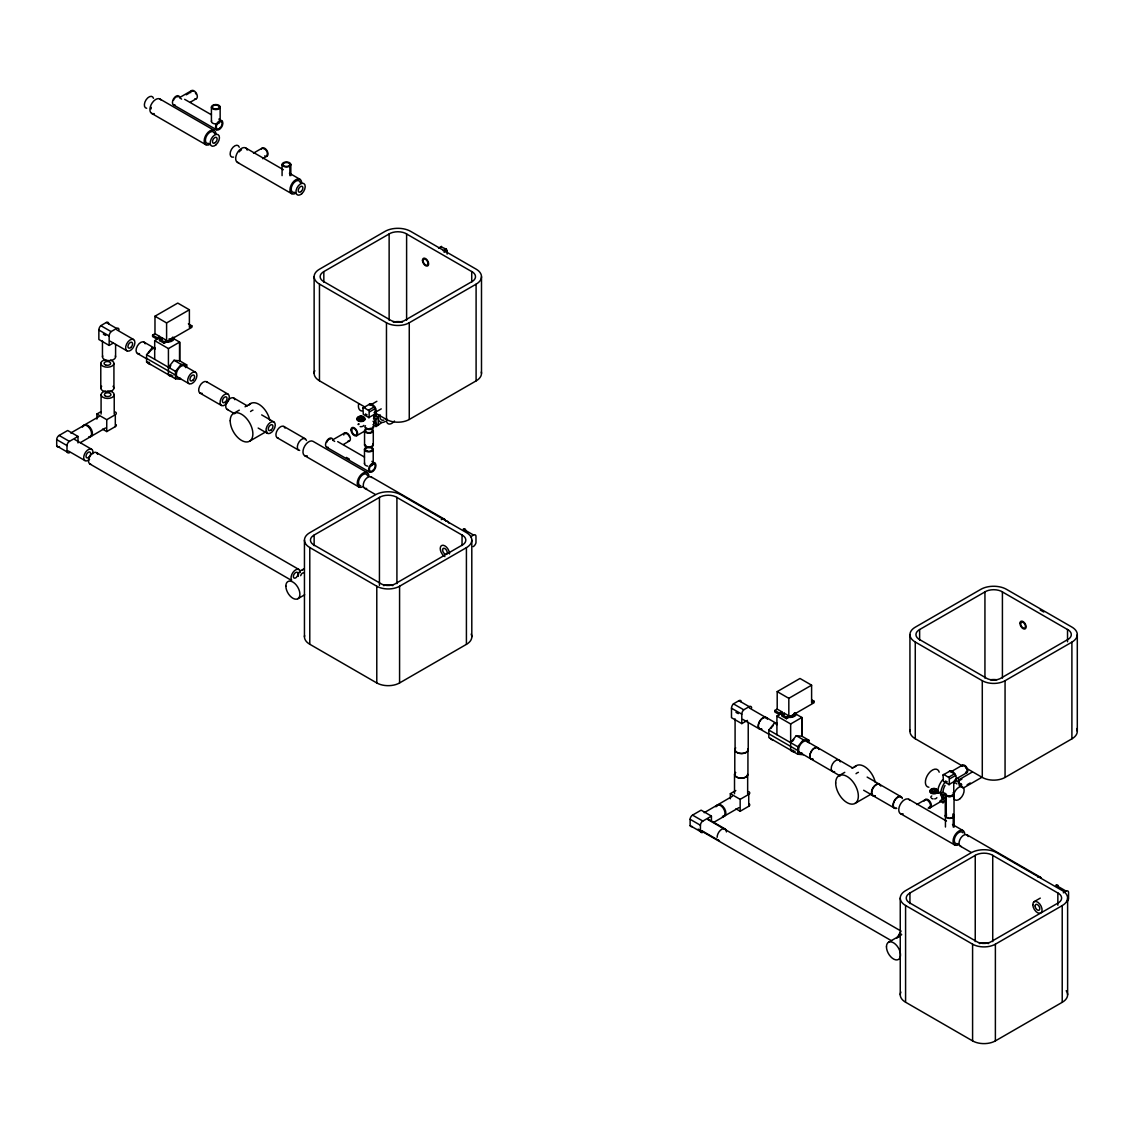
<?xml version="1.0" encoding="UTF-8"?>
<svg xmlns="http://www.w3.org/2000/svg" width="1134" height="1134" viewBox="0 0 1134 1134"><rect width="100%" height="100%" fill="white"/><g stroke="black" fill="none" stroke-linecap="round" stroke-linejoin="round"><path stroke-width="1.5" d="M378.232 424.329L378.203 425.207L381.747 422.472M945.232 800.547L943.006 802.744L939.987 801.001M362.965 407.985L363.716 407.432L369.131 410.777L369.174 417.737L363.319 414.349L362.965 407.985L369.854 404.002C374.574 403.378 378.345 411.911 374.773 414.222M368.989 404.512L369.854 404.002M375.524 413.782L368.635 417.638M943.063 774.99L943.828 774.437L949.243 777.782L949.371 784.714L943.431 781.369L943.063 774.99L949.966 771.021C954.729 770.114 958.528 779.427 954.771 781.17M949.087 771.517L949.966 771.021M440.63 246.645L446.612 249.338L447.15 254.115M181.114 379.323L175.501 378.827L146.598 362.143L146.598 354.659L152.211 347.684L155.004 347.94M168.427 367.26L174.026 360.286L179.64 360.796L186.713 364.879L186.713 367.373M175.501 378.827L175.501 371.357L181.114 364.383L186.713 364.879M803.34 754.734L797.741 754.223L768.824 737.539L768.824 730.069L774.437 723.095L777.244 723.336M790.653 742.657L796.266 735.683L801.866 736.193L808.953 740.275L808.953 742.77M797.741 754.223L797.741 746.753L803.34 739.779L808.953 740.275M323.828 271.593L322.651 272.373A12.205 7.045 0 0 0 322.651 280.948L391.698 320.823A10.121 5.84 0 0 0 404.03 320.823L472.935 281.034A12.446 7.187 0 0 0 472.935 272.288L405.263 233.207A12.148 7.017 0 0 0 390.465 233.207L323.828 271.593L323.828 282.153M314.132 535.05L312.956 535.829A12.205 7.045 0 0 0 312.956 544.405L382.016 584.293A10.121 5.84 0 0 0 394.349 584.293L463.253 544.49A12.446 7.187 0 0 0 463.253 535.744L395.582 496.678A12.148 7.017 0 0 0 380.783 496.678L314.132 535.05L314.132 545.624M919.631 629.54L918.455 630.32A12.205 7.045 0 0 0 918.455 638.896L987.501 678.784A10.121 5.84 0 0 0 999.834 678.784L1068.738 638.981A12.446 7.187 0 0 0 1068.738 630.235L1001.067 591.154A12.148 7.017 0 0 0 986.268 591.154L919.631 629.54L919.631 640.115M909.936 892.997L908.759 893.776A12.205 7.045 0 0 0 908.759 902.352L977.82 942.241A10.121 5.84 0 0 0 990.152 942.241L1059.057 902.437A12.446 7.187 0 0 0 1059.057 893.691L991.385 854.625A12.148 7.017 0 0 0 976.587 854.625L909.936 892.997L909.936 903.571M179.867 97.411L191.689 90.592M186.245 94.817L189.194 93.101M190.455 102.103L196.366 98.701M253.492 153.133L262.351 148.015M262.606 158.675L267.043 156.123M113.372 342.992L109.162 345.431L98.856 339.477L98.856 330.022A4.224 2.438 -60 0 1 100.813 325.656L106.27 322.495L116.575 328.449A3.416 1.97 -60 0 1 118.985 329.852M109.162 345.431L109.162 335.962A4.224 2.438 -60 0 1 111.118 331.61L116.575 328.449M161.893 337.705L161.893 339.194L159.653 337.904L159.653 336.415L154.975 333.722L154.975 316.216L177.755 303.076L189.378 309.78L189.378 327.287L191.859 325.855L191.859 327.329L164.217 343.276L159.511 340.554L159.511 339.08L161.893 337.705L166.599 340.427L166.599 322.935L189.378 309.78M152.594 335.097L157.286 337.79L157.286 339.279L152.594 336.571L152.594 335.097L154.975 333.722M157.286 337.79L159.653 336.415M154.692 359.336L154.692 340.639L160.291 337.408M159.511 340.554L161.893 339.194M159.511 339.08L164.217 341.802L166.599 340.427M154.692 340.639L168.427 348.577L179.64 342.099L179.64 360.796L179.64 342.099L173.53 338.57M69.812 452.523A4.224 2.438 -60 0 1 67.005 451.885L56.7 445.931L56.7 439.623A3.416 1.97 -60 0 1 59.11 435.442L67.686 430.495L77.991 436.448L77.991 442.926M96.9 419.098L96.9 413.995L100.997 411.642M83.675 425.406L98.97 416.589M70.762 433.018L84.526 425.08M96.9 413.995L106.738 419.679L115.314 414.718A3.416 1.97 0 0 0 115.314 411.94M67.005 451.885L67.005 445.577A3.416 1.97 -60 0 1 69.415 441.395L77.991 436.448M80.386 442.643L105.533 427.957M102.528 429.148L106.738 431.572L115.314 426.625A3.416 1.97 0 0 0 116.192 424.711M438.56 248.091L441.58 246.362M443.266 250.812L446.272 249.069M444.131 252.315L447.15 250.586M233.533 413.456L239.302 410.125M245.072 406.794L250.841 403.463M319.462 284.081L386.467 322.765A16.117 9.299 0 0 0 409.261 322.765L476.096 284.18A18.427 10.645 0 0 0 476.096 269.127L410.692 231.379A18.144 10.475 0 0 0 385.036 231.379L319.462 269.226A18.187 10.504 0 0 0 319.462 284.081L319.462 380.797L365.148 407.177M249.565 441.225L266.859 431.232M376.857 401.308L369.967 405.292A4.366 2.523 60 0 1 374.333 407.815M368.536 410.196L374.56 406.723M369.514 411.897L375.538 408.424M374.333 412.861L381.237 408.878M332.928 439.708L344.75 432.89M372.987 424.782L375.992 426.526L378.232 425.222L378.232 417.482L375.992 418.772L373.738 417.468L375.964 416.178A9.922 5.727 -60 0 1 376.204 413.938M356.643 435.739L364.028 431.473M343.517 444.415L349.428 440.998M374.291 412.45L386.467 419.481A16.117 9.299 0 0 0 409.261 419.481L476.096 380.896A18.427 10.645 0 0 0 481.34 371.98M297.831 598.738L304.677 594.797M470.709 536.722L473.573 535.064A3.416 1.97 -60 0 1 475.982 536.467L475.982 542.775A4.224 2.438 -60 0 1 473.19 546.645M309.78 547.538L376.786 586.235A16.117 9.299 0 0 0 399.579 586.235L466.414 547.651A18.427 10.645 0 0 0 466.414 532.597L401.011 494.835A18.144 10.475 0 0 0 375.354 494.835L309.78 532.697A18.187 10.504 0 0 0 309.78 547.538L309.78 644.254L376.786 682.952A16.117 9.299 0 0 0 399.579 682.952L466.414 644.367A18.427 10.645 0 0 0 471.177 634.076M747.405 720.388L741.792 723.62L731.487 717.68L731.487 708.211A4.224 2.438 -60 0 1 733.443 703.86L738.9 700.699L749.205 706.652A3.416 1.97 -60 0 1 751.629 708.041M741.792 723.62L741.792 714.165A4.224 2.438 -60 0 1 743.748 709.799L749.205 706.652M781.879 713.3L781.879 711.826L777.201 709.119L777.201 691.612L799.98 678.472L811.604 685.177L811.604 702.683L814.084 701.251L814.084 702.726L786.443 718.687L781.737 715.965L781.737 714.491L784.118 713.116L788.825 715.837L788.825 698.331L811.604 685.177M774.82 710.494L779.512 713.201L779.512 714.675L774.82 711.968L774.82 710.494L777.201 709.119M779.512 713.201L781.879 711.826M776.918 734.733L776.918 716.05L782.517 712.804M781.737 714.491L786.443 717.198L788.825 715.837M776.918 716.05L790.653 723.974L801.866 717.496L801.866 736.193L801.823 717.524M703.236 832.2A4.224 2.438 -60 0 1 700.429 831.548L690.124 825.609L690.124 819.301A3.416 1.97 -60 0 1 692.548 815.119L701.124 810.158L711.429 816.111L711.429 820.973M730.339 798.775L730.339 793.672L735.796 790.526M704.2 812.695L732.394 796.252M730.339 793.672L740.162 799.342L748.738 794.395A3.416 1.97 0 0 0 748.738 791.603M700.429 831.548L700.429 825.254A3.416 1.97 -60 0 1 702.853 821.073L711.429 816.111M723.676 816.466L738.957 807.635M713.825 822.306L724.527 816.126M735.952 808.811L740.162 811.249L748.738 806.288A3.416 1.97 0 0 0 749.035 803.694M839.004 775.642L844.773 772.325M851.988 768.157L856.312 765.663M915.266 642.028L982.285 680.712A16.117 9.299 0 0 0 1005.064 680.712L1071.899 642.127A18.427 10.645 0 0 0 1071.899 627.074L1006.496 589.326A18.144 10.475 0 0 0 980.839 589.326L915.266 627.187A18.187 10.504 0 0 0 915.266 642.028L915.266 738.744L962.482 766.003M855.036 803.411L870.898 794.254M951.454 771.503L962.482 765.138M948.648 777.215L954.672 773.728M949.626 778.902L955.65 775.429M955.834 779.072L966.863 772.708M948.747 784.657L955.65 780.66M958.343 780.093L972.121 772.126M916.839 804.53L925.698 799.413M958.811 780.901L961.873 779.129M945.033 785.479A9.922 5.727 -60 0 0 942.978 792.397L940.738 793.687A13.098 7.555 -60 0 1 945.373 781.765M942.411 780.05A13.098 7.555 -60 0 0 937.775 791.986L943.006 795.005L945.232 793.701L945.302 815.87M961.519 787.322L961.519 784.317L959.279 785.607A9.922 5.727 -60 0 0 955.764 780.603M967.146 784.742L970.208 782.97M963.021 788.201L981.392 777.584M929.625 808.018L941.433 801.199M965.53 767.761L982.285 777.428A16.117 9.299 0 0 0 1005.064 777.428L1071.899 738.844A18.427 10.645 0 0 0 1076.676 728.567M888.517 942.269L901.686 934.671M1034.18 901.643L1040.289 898.114M1063.295 892.812L1066.158 891.154A3.416 1.97 -60 0 1 1068.568 892.543L1068.568 898.851A4.224 2.438 -60 0 1 1066.669 902.054M905.584 905.499L972.589 944.183A16.117 9.299 0 0 0 995.383 944.183L1062.218 905.598A18.427 10.645 0 0 0 1062.218 890.544L996.814 852.782A18.144 10.475 0 0 0 971.158 852.782L905.584 890.644A18.187 10.504 0 0 0 905.584 905.499L905.584 1002.215L972.589 1040.899A16.117 9.299 0 0 0 995.383 1040.899L1062.218 1002.314A18.427 10.645 0 0 0 1066.215 990.719M146.598 362.143L149.405 362.384M168.427 348.577L168.427 374.744L171.234 374.985M790.653 723.974L790.653 750.141L793.46 750.382M184.644 99.324L211.392 114.775M218.834 119.07L221.796 120.785A5.202 3.005 -60 0 1 220.152 128.837A5.202 3.005 -60 0 1 215.644 126.243A5.202 3.005 -60 0 1 221.796 120.785M173.502 104.909L216.594 129.786M245.681 147.959L283.372 169.717M289.411 173.204L299.971 179.3M159.908 99.012L214.198 130.353M1040.247 609.993L1043.776 612.02M237.375 162.332L291.665 193.673M151.616 113.386L205.892 144.727M374.815 415.512L378.232 417.482M373.015 421.309L375.623 422.812M373.71 422.613L378.232 425.222M188.372 323.828L191.859 325.855M154.975 316.216L166.599 322.935M961.519 784.317L959.251 782.999A13.098 7.555 -60 0 0 958.017 778.378M811.76 699.905L814.084 701.251M777.201 691.612L788.825 698.331M337.705 441.622L364.468 457.073M371.895 461.368L374.872 463.083A5.202 3.005 -60 0 1 373.214 471.134A5.202 3.005 -60 0 1 368.706 468.54A5.202 3.005 -60 0 1 374.872 463.083M942.978 792.397L945.232 793.701M795.756 713.981L801.866 717.496M346.423 457.427L349.4 459.142M326.564 447.207L369.67 472.084M143.961 342.085L154.663 348.266M184.856 366.112L195.558 372.292A6.563 3.799 -60 0 1 193.475 382.47A6.563 3.799 -60 0 1 187.79 379.181A6.563 3.799 -60 0 1 195.558 372.292M152.211 347.684L154.904 349.244M174.026 360.286L181.114 364.383M367.26 472.665L312.97 441.31A8.292 4.791 -60 0 0 303.742 448.043A8.292 4.791 -60 0 0 307.3 455.925M473.573 535.064L463.267 529.124A3.416 1.97 -60 0 1 465.663 530.159M116.731 329.796L133.543 339.505A6.563 3.799 -60 0 1 131.459 349.683A6.563 3.799 -60 0 1 125.775 346.394A6.563 3.799 -60 0 1 133.543 339.505M206.586 381.747L227.991 394.108M283.84 426.427L305.244 438.787M371.144 476.861L444.585 519.273M233.632 397.977L247.396 405.929M261.671 414.902L273.904 421.961A6.563 3.799 -60 0 1 271.82 432.139A6.563 3.799 -60 0 1 266.136 428.85A6.563 3.799 -60 0 1 273.904 421.961M100.813 325.656L111.118 331.61M146.598 354.659L175.501 371.357M98.856 330.022L109.162 335.962M146.598 358.401L175.501 375.085M137.398 353.468L146.57 358.755M176.762 376.616L188.995 383.675M908.773 799.272L946.479 821.03M952.503 824.517L963.064 830.612M766.187 717.482L776.889 723.662M749.361 707.985L766.173 717.694M807.082 741.508L852.867 768.115M1066.158 891.154L1055.853 885.2A3.416 1.97 -60 0 1 1058.249 886.249M774.437 723.095L777.13 724.64M796.266 735.683L803.34 739.779M867.156 777.088L879.374 784.161M879.601 784.345L901.006 796.706M966.948 834.808L1040.402 877.22M110.154 341.178L126.965 350.874M200.023 393.129L221.428 405.476M277.277 437.809L298.681 450.17M364.567 488.244L375.283 494.424M227.069 409.36L234.71 413.768M258.169 428.042L267.34 433.344M304.677 455.684L358.968 487.025M733.443 703.86L743.748 709.799M731.487 708.211L741.792 714.165M768.824 730.069L797.741 746.753M768.824 733.797L797.741 750.495M759.624 728.864L768.795 734.166M742.784 719.367L759.61 729.077M798.988 752.012L840.181 775.968M863.64 790.242L872.811 795.529M873.024 795.728L894.428 808.074M960.37 846.191L971.087 852.371M900.481 813.631L954.771 844.986M74.816 439.553L91.627 449.262M96.404 452.565L298.965 569.509M59.11 435.442L69.415 441.395M56.7 439.623L67.005 445.577M708.24 819.216L725.051 828.926M707.772 819.499L901.19 931.17M68.238 450.921L85.05 460.631M89.841 463.948L290.871 580.013M692.548 815.119L702.853 821.073M690.124 819.301L700.429 825.254M701.677 830.598L718.488 840.308M698.147 829.124L891.565 940.781M1077.3 634.601L1077.3 731.317M1071.899 642.127L1071.899 738.844M1067.533 629.441L1067.533 641.773M1067.618 898.071L1067.618 994.787M1062.218 905.598L1062.218 1002.314M1057.852 892.897L1057.852 905.23M1005.064 680.712L1005.064 777.428M1002.413 591.835L1002.413 678.146M995.383 944.183L995.383 1040.899M992.732 855.305L992.732 941.603M984.936 591.835L984.936 678.146M982.285 680.712L982.285 777.428M975.24 855.305L975.24 941.603M972.589 944.183L972.589 1040.899M954.176 815.885L954.176 827.026M954.034 794.084L954.034 815.87M953.765 781.283L953.765 794.013M953.226 815.885L953.226 827.026M946.252 794.084L946.252 815.87M945.444 815.885L945.444 827.026M943.006 795.005L943.006 802.744M909.936 634.601L909.936 731.317M900.254 898.071L900.254 994.787M786.443 717.198L786.443 718.687M784.118 713.116L784.118 714.59M748.738 794.395L748.738 806.288M748.227 722.33L748.227 749.758M747.66 793.757L747.66 774.338A6.563 3.799 0 0 1 739.382 778.009A6.563 3.799 0 0 1 735.399 772.438M740.162 799.342L740.162 811.249M735.087 718.899L735.087 749.758M734.789 749.73L734.789 774.437M734.52 774.338L734.52 793.757M481.496 276.653L481.496 373.369M476.096 284.18L476.096 380.896M471.73 271.494L471.73 282.054M471.801 540.124L471.801 636.84M466.414 547.651L466.414 644.367M462.048 534.95L462.048 545.525M409.261 322.765L409.261 419.481M406.61 233.887L406.61 320.185M399.579 586.235L399.579 682.952M396.914 497.358L396.914 583.656M389.132 233.887L389.132 320.185M386.467 322.765L386.467 419.481M379.436 497.358L379.436 585.413M376.786 586.235L376.786 682.952M375.992 418.772L375.992 426.526M373.284 430.722L373.284 445.052M373.214 449.362L373.214 463.693M364.553 430.722L364.553 445.052M364.482 449.362L364.482 463.693M314.132 276.653L314.132 373.369M304.451 540.124L304.451 636.84M290.828 164.487A4.366 2.523 0 0 1 284.28 166.67A4.366 2.523 0 0 1 284.28 162.304A4.366 2.523 0 0 1 290.828 164.487L290.828 175.628M289.865 164.487A3.416 1.97 0 0 1 284.747 166.188A3.416 1.97 0 0 1 284.747 162.786A3.416 1.97 0 0 1 289.865 164.487L289.865 175.628M282.082 164.487L282.082 175.628M220.152 107.064A4.366 2.523 0 0 1 213.603 109.247A4.366 2.523 0 0 1 213.603 104.881A4.366 2.523 0 0 1 220.152 107.064L220.152 121.395M211.42 107.064L211.42 121.395M164.217 341.802L164.217 343.276M115.597 344.481L115.597 356.827M115.314 414.718L115.314 426.625M114.222 394.66L114.222 414.08M113.924 363.404L113.924 388.126M106.738 419.679L106.738 431.572M102.457 340.951L102.457 356.827M101.082 394.66L101.082 414.08M100.784 363.404L100.784 388.126M172.892 375.822A8.519 4.919 -60 0 1 168.427 374.744M179.881 377.721A6.733 3.884 -60 0 1 177.755 369.755A6.733 3.884 -60 0 1 185.707 367.629M148.738 353A6.946 4.012 -60 0 1 152.211 349.329M150.468 364.482A8.519 4.919 -60 0 1 148.129 363.022M169.916 367.246A6.733 3.884 -60 0 1 170.667 365.672M169.774 367.232A6.946 4.012 -60 0 1 170.554 365.602M738.9 700.699A3.416 1.97 -60 0 1 741.324 702.088M748.001 748.78A6.563 3.799 0 0 1 741.664 753.557A6.563 3.799 0 0 1 735.314 748.78M738.376 713.598A6.563 3.799 0 0 1 735.966 712.209M952.971 794.594A3.416 1.97 0 0 1 952.078 795.473M951.383 795.784A3.416 1.97 0 0 1 949.668 796.054M948.789 795.983A3.416 1.97 0 0 1 947.967 795.784M953.099 815.374A3.416 1.97 0 0 1 953.099 816.395M951.511 817.586A3.416 1.97 0 0 1 950.689 817.784M948.917 817.784A3.416 1.97 0 0 1 948.095 817.586M946.507 816.395A3.416 1.97 0 0 1 946.507 815.374M953.453 792.822A4.366 2.523 0 0 1 950.802 796.522A4.366 2.523 0 0 1 945.302 794.084M952.758 814.084A4.366 2.523 0 0 1 952.758 817.657A4.366 2.523 0 0 1 946.578 817.657A4.366 2.523 0 0 1 946.578 814.084M802.107 753.118A6.733 3.884 -60 0 1 799.569 745.931A6.733 3.884 -60 0 1 807.465 741.976M770.964 728.411A6.946 4.012 -60 0 1 773.161 725.661M792.779 741.012A6.946 4.012 -60 0 1 793.8 739.51M772.693 739.892A8.519 4.919 -60 0 1 770.355 738.418M795.118 751.232A8.519 4.919 -60 0 1 790.653 750.141M834.638 771.673A6.563 3.799 -60 0 1 832.554 763.905A6.563 3.799 -60 0 1 840.322 761.821M818.918 749.461A6.563 3.799 -60 0 0 811.15 751.544A6.563 3.799 -60 0 0 813.234 759.312A6.563 3.799 -60 0 1 811.221 751.488A6.563 3.799 -60 0 1 818.989 749.404M898.851 937.081A13.098 7.555 60 0 1 900.098 932.46M953.637 782.942A7.513 4.338 -60 0 1 956.855 783.934M928.902 787.237A9.922 5.727 -60 0 1 928.136 774.224A9.922 5.727 -60 0 1 939.193 772.183M946.181 797.216A9.922 5.727 -60 0 1 945.472 795.671M937.705 793.162A3.955 2.282 60 0 1 938.371 793.219M940.497 794.778A3.955 2.282 60 0 1 941.532 796.55M941.801 797.486A3.955 2.282 60 0 1 941.801 799.172M941.078 800.193A3.955 2.282 60 0 1 940.497 800.377M954.956 779.753A9.922 5.727 -60 0 1 956.075 780.787M1038.134 877.248A6.563 3.799 -60 0 1 1040.955 878.113M979.337 943.531A12.148 7.017 0 0 1 988.635 943.531M905.584 1002.215A18.187 10.504 0 0 1 900.878 992.066M896.923 938.257A6.563 3.799 -60 0 1 900.949 933.254M796.181 712.691A6.563 3.799 0 0 1 788.144 717.326M990.521 679.776A12.148 7.017 0 0 1 996.814 679.776M915.266 738.744A18.187 10.504 0 0 1 910.092 729.956M715.908 806.798A6.563 3.799 60 0 1 723.223 808.145A6.563 3.799 60 0 1 722.712 816.764M896.512 808.273A6.563 3.799 -60 0 1 894.031 801.256A6.563 3.799 -60 0 1 901.743 797.386M875.108 795.912A6.563 3.799 -60 0 1 873.024 788.144A6.563 3.799 -60 0 1 880.806 786.06M1038.319 877.036A6.563 3.799 -60 0 1 1041.14 877.9M961.349 846.531A6.563 3.799 -60 0 1 960.838 837.913A6.563 3.799 -60 0 1 968.153 836.566M761.694 729.261A6.563 3.799 -60 0 1 759.199 722.245A6.563 3.799 -60 0 1 766.91 718.389M692.335 826.516A4.224 2.438 -60 0 1 690.124 825.609M717.127 837.303A6.563 3.799 -60 0 1 721.777 829.252A6.563 3.799 -60 0 1 726.412 831.931M719.452 840.606A6.563 3.799 -60 0 1 717.751 839.628M716.759 806.458A6.563 3.799 60 0 1 724.527 808.542A6.563 3.799 60 0 1 722.443 816.324M925.174 799.895A4.678 2.707 60 0 1 930.39 802.121A4.678 2.707 60 0 1 929.696 807.734M930.603 805.735A3.742 2.169 60 0 1 930.334 806.317M854.512 767.335A16.032 9.256 60 0 1 865.809 767.42A16.032 9.256 60 0 1 875.278 782.474M856.028 773.728A6.563 3.799 -60 0 1 858.424 772.339M874.895 795.714A6.563 3.799 -60 0 1 872.415 788.711A6.563 3.799 -60 0 1 880.126 784.841M735.683 747.83A6.563 3.799 0 0 0 739.666 753.387A6.563 3.799 0 0 0 747.93 749.73L747.93 774.437A6.563 3.799 0 0 1 739.666 778.108A6.563 3.799 0 0 1 735.683 772.552M952.702 794.523A3.416 1.97 0 0 1 951.809 795.416M948.52 795.912A3.416 1.97 0 0 1 946.989 795.416M946.451 795.005A3.416 1.97 0 0 1 946.11 794.523M947.216 781.865A4.366 2.523 0 0 1 945.614 780.943M953.184 792.751A4.366 2.523 0 0 1 949.966 796.522A4.366 2.523 0 0 1 945.175 793.361M962.964 765.96A3.416 1.97 60 0 1 966.381 767.931M966.763 768.739A3.416 1.97 60 0 1 965.885 772.027M961.689 766.272A4.366 2.523 60 0 1 966.863 767.661A4.366 2.523 60 0 1 965.473 772.835M950.717 772.112A4.366 2.523 60 0 1 953.807 773.884M761.708 729.049A6.563 3.799 -60 0 1 759.624 721.281A6.563 3.799 -60 0 1 767.392 719.197M794.891 712.762A6.124 3.544 0 0 1 793.928 713.499M795.147 712.762A5.557 3.204 0 0 1 789.59 715.965M794.962 712.974A5.557 3.204 0 0 1 788.158 716.901M896.668 808.429A6.563 3.799 -60 0 1 894.584 800.647A6.563 3.799 -60 0 1 902.352 798.563M903.103 813.872A8.292 4.791 -60 0 1 899.971 805.012A8.292 4.791 -60 0 1 909.709 800.136M958.91 844.575A8.292 4.791 -60 0 1 953.042 841.187A8.292 4.791 -60 0 1 958.91 831.024A8.292 4.791 -60 0 1 964.779 834.411M957.72 843.668A6.563 3.799 -60 0 1 955.225 836.651A6.563 3.799 -60 0 1 962.936 832.795M934.699 789.264A3.033 1.758 0 0 1 936.542 791.844A3.033 1.758 0 0 1 931.765 792.198A3.033 1.758 0 0 1 932.389 789.448M933.126 789.264A3.033 1.758 0 0 1 933.906 789.207M937.379 790.384A4.012 2.311 0 0 1 933.906 793.843A4.012 2.311 0 0 1 930.447 790.384M931.071 789.902A4.012 2.311 0 0 1 932.871 789.292M934.955 789.292A4.012 2.311 0 0 1 936.741 789.902M936.854 791.986A3.033 1.758 0 0 1 933.906 793.29A3.033 1.758 0 0 1 930.971 791.986M933.126 789.845A3.033 1.758 0 0 1 933.906 789.774M934.699 789.845A3.033 1.758 0 0 1 935.437 790.015M936.854 797.67A3.033 1.758 0 0 1 934.699 798.903M933.126 798.903A3.033 1.758 0 0 1 931.765 798.449M930.971 797.67A3.033 1.758 0 0 1 931.765 795.969M939.717 792.113A4.678 2.707 60 0 1 941.433 793.091M943.771 797.145A4.678 2.707 60 0 1 943.771 799.13M924.082 801.128A4.678 2.707 60 0 1 929.625 802.617A4.678 2.707 60 0 1 928.136 808.159M929.568 806.827A3.742 2.169 60 0 1 929.157 807.21M958.471 782.715A4.678 2.707 60 0 1 959.959 784.558M233.561 157.116A6.563 3.799 -60 0 1 231.478 149.334A6.563 3.799 -60 0 1 239.26 147.25M238.594 162.701A8.292 4.791 -60 0 1 237.956 151.828A8.292 4.791 -60 0 1 247.198 150.113M295.818 193.262A8.292 4.791 -60 0 1 289.95 189.874A8.292 4.791 -60 0 1 295.818 179.711A8.292 4.791 -60 0 1 301.687 183.098M239.203 151.843A6.563 3.799 -60 0 1 241.528 149.773M294.613 192.355A6.563 3.799 -60 0 1 292.529 184.587A6.563 3.799 -60 0 1 300.297 182.503M261.5 149.234A4.678 2.707 60 0 1 265.271 148.639A4.678 2.707 60 0 1 267.993 154.309A4.678 2.707 60 0 1 264.69 155.897M263.372 148.653A3.742 2.169 60 0 1 266.575 150.992M266.986 151.857A3.742 2.169 60 0 1 266.986 154.919M146.669 108.283A6.563 3.799 -60 0 1 146.173 99.679A6.563 3.799 -60 0 1 153.487 98.318M154.238 113.627A8.292 4.791 -60 0 1 151.105 104.767A8.292 4.791 -60 0 1 160.844 99.877M210.045 144.316A8.292 4.791 -60 0 1 204.177 140.928A8.292 4.791 -60 0 1 210.045 130.764A8.292 4.791 -60 0 1 215.914 134.152M214.071 132.536A6.563 3.799 -60 0 1 214.539 133.571M208.84 143.423A6.563 3.799 -60 0 1 206.019 137.186A6.563 3.799 -60 0 1 213.334 131.856M151.12 108.878A6.563 3.799 -60 0 1 151.276 107.404M175.146 105.051A5.202 3.005 -60 0 1 173.502 98.899A5.202 3.005 -60 0 1 179.654 97.255M173.573 100.175A4.125 2.381 -60 0 1 174.041 99.211M174.65 98.332A4.125 2.381 -60 0 1 175.345 97.581M176.096 97.042A4.125 2.381 -60 0 1 178.166 96.829M219.571 122.656A4.366 2.523 0 0 1 217.969 123.578M215.786 123.918A4.366 2.523 0 0 1 211.562 120.743M219.571 120.133A4.366 2.523 0 0 1 220.01 120.743M190.71 92.733A4.678 2.707 60 0 1 193.73 90.663A4.678 2.707 60 0 1 197.288 95.866A4.678 2.707 60 0 1 194.878 98.828M179.867 98.134A4.678 2.707 60 0 1 181.582 99.126M192.695 91.23A3.742 2.169 60 0 1 193.333 91.287M195.346 92.761A3.742 2.169 60 0 1 196.324 94.434M299.645 450.453A6.563 3.799 -60 0 1 299.135 441.849A6.563 3.799 -60 0 1 306.449 440.488M363.107 486.614A8.292 4.791 -60 0 1 357.238 483.226A8.292 4.791 -60 0 1 363.107 473.076A8.292 4.791 -60 0 1 368.975 476.464M360.782 485.834A6.563 3.799 -60 0 1 360.286 477.216A6.563 3.799 -60 0 1 367.6 475.869M366.665 488.471A6.563 3.799 -60 0 1 364.184 481.454A6.563 3.799 -60 0 1 371.895 477.584M393.214 322.113A12.148 7.017 0 0 1 402.513 322.113M319.462 380.797A18.187 10.504 0 0 1 314.756 370.662M383.533 585.583A12.148 7.017 0 0 1 392.832 585.583M309.78 644.254A18.187 10.504 0 0 1 304.607 635.465M110.636 360.116A6.563 3.799 0 0 1 111.997 366.084A6.563 3.799 0 0 1 101.663 365.304A6.563 3.799 0 0 1 105.646 359.747M113.046 386.226A6.563 3.799 0 0 1 107.347 391.91A6.563 3.799 0 0 1 101.663 386.226M441.31 519.599A6.563 3.799 -60 0 1 445.79 520.988M446.668 521.045A6.563 3.799 -60 0 1 448.837 523.058M444.882 556.61A6.563 3.799 60 0 1 440.233 548.558A6.563 3.799 60 0 1 444.882 545.879A6.563 3.799 60 0 1 449.518 553.916M291.665 580.211A6.563 3.799 -60 0 1 294.471 570.714A6.563 3.799 -60 0 1 300.326 572.528M90.805 464.245A6.563 3.799 -60 0 1 90.295 455.641A6.563 3.799 -60 0 1 97.609 454.28M296.286 577.447A3.289 1.899 -60 0 1 293.394 576.058A3.289 1.899 -60 0 1 297.009 572.231A3.289 1.899 -60 0 1 296.839 576.852M59.507 446.569A4.224 2.438 -60 0 1 56.7 445.931M89.543 459.44A6.563 3.799 -60 0 1 83.718 458.079A6.563 3.799 -60 0 1 88.75 449.376A6.563 3.799 -60 0 1 92.832 453.742M83.788 425.76A6.563 3.799 60 0 1 91.5 429.63A6.563 3.799 60 0 1 89.005 436.647M107.659 390.876A6.563 3.799 0 0 1 113.613 396.276A6.563 3.799 0 0 1 102.627 397.098A6.563 3.799 0 0 1 105.958 391.003M82.47 427.121A6.563 3.799 60 0 1 89.784 428.482A6.563 3.799 60 0 1 89.288 437.086M298.242 576.356A13.098 7.555 60 0 1 302.863 569.778M300.708 575.689A9.922 5.727 60 0 1 303.983 572.656M302.438 570.019A13.098 7.555 60 0 1 303.912 568.658M172.666 337.365A6.124 3.544 0 0 1 171.702 338.088M170.426 338.655A6.124 3.544 0 0 1 168.952 339.009M172.921 337.365A5.557 3.204 0 0 1 168.796 340.455M172.737 337.563A5.557 3.204 0 0 1 165.933 341.504M139.482 353.652A6.563 3.799 -60 0 1 137.398 345.884A6.563 3.799 -60 0 1 145.166 343.8M173.956 337.28A6.563 3.799 0 0 1 165.918 341.929M161.269 339.25A6.563 3.799 0 0 1 161.269 337.28M249.026 405.136A16.032 9.256 60 0 1 260.324 405.221A16.032 9.256 60 0 1 269.793 420.289M250.557 411.543A6.563 3.799 -60 0 1 252.953 410.154M228.033 409.657A6.563 3.799 -60 0 1 227.523 401.053A6.563 3.799 -60 0 1 234.837 399.692M278.241 438.107A6.563 3.799 -60 0 1 277.731 429.488A6.563 3.799 -60 0 1 285.045 428.142M106.27 322.495A3.416 1.97 -60 0 1 108.68 323.899M105.745 335.409A6.563 3.799 0 0 1 103.336 334.02M115.37 355.849A6.563 3.799 0 0 1 109.034 360.626A6.563 3.799 0 0 1 102.684 355.849M372.703 427.008A3.416 1.97 0 0 1 372.59 427.518M372.25 427.986A3.416 1.97 0 0 1 370.18 428.907M367.586 428.709A3.416 1.97 0 0 1 366.339 427.986M367.104 414.86A4.366 2.523 0 0 1 365.502 413.938M373.511 426.356A4.366 2.523 0 0 1 368.72 429.502A4.366 2.523 0 0 1 365.502 425.746M374.83 408.835A4.366 2.523 60 0 1 374.83 412.407M328.208 447.349A5.202 3.005 -60 0 1 326.564 441.197A5.202 3.005 -60 0 1 332.716 439.553M326.649 442.473A4.125 2.381 -60 0 1 327.102 441.509M327.712 440.63A4.125 2.381 -60 0 1 328.406 439.893M329.172 439.34A4.125 2.381 -60 0 1 330.618 438.943M369.982 446.924A4.366 2.523 0 0 1 372.434 450.808A4.366 2.523 0 0 1 365.276 450.808A4.366 2.523 0 0 1 367.714 446.924M372.632 464.954A4.366 2.523 0 0 1 371.031 465.876M367.714 466.131A4.366 2.523 0 0 1 364.638 463.041M372.632 462.431A4.366 2.523 0 0 1 373.072 463.041M343.772 435.031A4.678 2.707 60 0 1 346.806 432.975A4.678 2.707 60 0 1 350.349 438.163A4.678 2.707 60 0 1 347.94 441.126M332.942 440.431A4.678 2.707 60 0 1 334.643 441.424M345.218 433.698A3.742 2.169 60 0 1 347.089 433.883M347.769 434.379A3.742 2.169 60 0 1 348.407 435.059M348.96 435.867A3.742 2.169 60 0 1 349.385 436.732M361.888 411.018A9.922 5.727 -60 0 1 358.627 403.789M385.248 421.536A9.922 5.727 -60 0 1 378.472 415.242M373.497 418.545A3.955 2.282 60 0 1 373.497 424.159M383.873 420.147A7.513 4.338 -60 0 1 380.117 414.803M373.738 417.468A13.098 7.555 -60 0 1 374.05 414.52M394.462 420.998A7.513 4.338 -60 0 1 388.579 423.946A7.513 4.338 -60 0 1 386.68 418.588M362.455 417.156A3.033 1.758 0 0 1 363.433 419.679A3.033 1.758 0 0 1 358.982 420.019A3.033 1.758 0 0 1 358.783 417.44M359.421 417.156A3.033 1.758 0 0 1 360.144 416.986M360.938 416.915A3.033 1.758 0 0 1 361.718 416.986M358.713 424.584A2.296 1.332 0 0 1 358.939 424.258M364.95 419.24A4.012 2.311 0 0 1 358.925 421.253A4.012 2.311 0 0 1 358.925 417.241M361.973 417.014A4.012 2.311 0 0 1 364.411 418.092M363.872 419.693A3.033 1.758 0 0 1 361.335 420.983A3.033 1.758 0 0 1 358.301 420.119M359.421 417.723A3.033 1.758 0 0 1 360.144 417.553M360.938 417.496A3.033 1.758 0 0 1 361.718 417.553M362.455 417.723A3.033 1.758 0 0 1 363.078 418.007M363.872 425.378A3.033 1.758 0 0 1 360.144 426.625M358.004 424.47A3.033 1.758 0 0 1 358.783 423.677M227.027 403.094A6.563 3.799 -60 0 1 220.081 402.924A6.563 3.799 -60 0 1 226.29 393.838A6.563 3.799 -60 0 1 227.991 401.691M202.107 393.314A6.563 3.799 -60 0 1 199.627 386.297A6.563 3.799 -60 0 1 207.324 382.427M370.62 429.021A3.416 1.97 0 0 1 371.328 432.111A3.416 1.97 0 0 1 365.97 431.7A3.416 1.97 0 0 1 368.04 428.822M371.881 446.031A3.416 1.97 0 0 1 370.62 446.753M368.04 446.952A3.416 1.97 0 0 1 365.97 446.031M365.63 445.563A3.416 1.97 0 0 1 365.502 445.052M370.053 428.283A4.366 2.523 0 0 1 372.703 431.983A4.366 2.523 0 0 1 365.828 432.508A4.366 2.523 0 0 1 366.736 428.539M372.703 443.791A4.366 2.523 0 0 1 369.486 447.547A4.366 2.523 0 0 1 364.694 444.4M886.462 946.819A9.922 5.727 60 0 0 896.994 959.917A9.922 5.727 60 0 0 896.994 945.884A9.922 5.727 60 0 0 886.462 946.819M960.186 798.577A7.513 4.338 -60 0 0 962.568 786.939A7.513 4.338 -60 0 0 953.68 794.821A7.513 4.338 -60 0 0 960.186 798.577M1032.819 904.649A6.563 3.799 60 0 0 1039.779 913.309A6.563 3.799 60 0 0 1039.779 904.025A6.563 3.799 60 0 0 1032.819 904.649M1035.129 905.981A3.289 1.899 60 0 0 1038.616 910.319A3.289 1.899 60 0 0 1038.616 905.669A3.289 1.899 60 0 0 1035.129 905.981M835.687 782.984A16.032 9.256 60 0 0 852.683 804.134A16.032 9.256 60 0 0 852.683 781.468A16.032 9.256 60 0 0 835.687 782.984M1020.628 623.686A3.416 1.97 60 0 0 1024.243 628.193A3.416 1.97 60 0 0 1024.243 623.36A3.416 1.97 60 0 0 1020.628 623.686M1019.948 623.303A4.366 2.523 60 0 0 1024.583 629.058A4.366 2.523 60 0 0 1024.583 622.892A4.366 2.523 60 0 0 1019.948 623.303M931.765 791.433A3.033 1.758 0 0 0 936.854 790.653A3.033 1.758 0 0 0 933.126 788.499A3.033 1.758 0 0 0 931.765 791.433M932.29 791.135A2.296 1.332 0 0 0 936.131 790.54A2.296 1.332 0 0 0 933.31 788.91A2.296 1.332 0 0 0 932.29 791.135M931.071 792.595A4.012 2.311 0 0 0 937.79 791.56A4.012 2.311 0 0 0 932.871 788.725A4.012 2.311 0 0 0 931.071 792.595M301.176 191.476A3.289 1.899 -60 0 0 302.211 186.387A3.289 1.899 -60 0 0 298.327 189.832A3.289 1.899 -60 0 0 301.176 191.476M301.772 193.716A6.563 3.799 -60 0 0 303.855 183.538A6.563 3.799 -60 0 0 296.087 190.427A6.563 3.799 -60 0 0 301.772 193.716M215.403 142.53A3.289 1.899 -60 0 0 216.438 137.441A3.289 1.899 -60 0 0 212.554 140.9A3.289 1.899 -60 0 0 215.403 142.53M215.999 144.783A6.563 3.799 -60 0 0 218.082 134.606A6.563 3.799 -60 0 0 210.314 141.495A6.563 3.799 -60 0 0 215.999 144.783M219.953 128.099A4.125 2.381 -60 0 0 221.258 121.721A4.125 2.381 -60 0 0 216.381 126.044A4.125 2.381 -60 0 0 219.953 128.099M214.085 108.765A3.416 1.97 0 0 0 219.202 107.064A3.416 1.97 0 0 0 214.085 105.349A3.416 1.97 0 0 0 214.085 108.765M423.124 260.735A3.416 1.97 60 0 0 426.753 265.243A3.416 1.97 60 0 0 426.753 260.409A3.416 1.97 60 0 0 423.124 260.735M422.458 260.352A4.366 2.523 60 0 0 427.093 266.107A4.366 2.523 60 0 0 427.093 259.927A4.366 2.523 60 0 0 422.458 260.352M105.717 365.049A3.289 1.899 0 0 0 110.636 363.404A3.289 1.899 0 0 0 105.717 361.76A3.289 1.899 0 0 0 105.717 365.049M442.558 549.905A3.289 1.899 60 0 0 446.045 554.228A3.289 1.899 60 0 0 446.045 549.593A3.289 1.899 60 0 0 442.558 549.905M88.948 457.186A3.289 1.899 -60 0 0 89.983 452.097A3.289 1.899 -60 0 0 86.099 455.542A3.289 1.899 -60 0 0 88.948 457.186M105.334 396.007A3.289 1.899 0 0 0 110.834 395.156A3.289 1.899 0 0 0 106.809 392.832A3.289 1.899 0 0 0 105.334 396.007M285.853 586.094A9.922 5.727 60 0 0 296.385 599.191A9.922 5.727 60 0 0 296.385 585.158A9.922 5.727 60 0 0 285.853 586.094M192.879 380.23A3.289 1.899 -60 0 0 193.914 375.141A3.289 1.899 -60 0 0 190.03 378.586A3.289 1.899 -60 0 0 192.879 380.23M230.202 420.799A16.032 9.256 60 0 0 247.212 441.948A16.032 9.256 60 0 0 247.212 419.282A16.032 9.256 60 0 0 230.202 420.799M271.224 429.899A3.289 1.899 -60 0 0 272.259 424.811A3.289 1.899 -60 0 0 268.375 428.255A3.289 1.899 -60 0 0 271.224 429.899M130.864 347.429A3.289 1.899 -60 0 0 131.898 342.34A3.289 1.899 -60 0 0 128.014 345.785A3.289 1.899 -60 0 0 130.864 347.429M373.015 470.397A4.125 2.381 -60 0 0 374.319 464.019A4.125 2.381 -60 0 0 369.457 468.342A4.125 2.381 -60 0 0 373.015 470.397M367.147 451.063A3.416 1.97 0 0 0 372.264 449.362A3.416 1.97 0 0 0 367.147 447.661A3.416 1.97 0 0 0 367.147 451.063M358.783 419.141A3.033 1.758 0 0 0 363.872 418.361A3.033 1.758 0 0 0 360.144 416.206A3.033 1.758 0 0 0 358.783 419.141M359.308 418.843A2.296 1.332 0 0 0 363.163 418.248A2.296 1.332 0 0 0 360.343 416.617A2.296 1.332 0 0 0 359.308 418.843M358.925 420.686A4.012 2.311 0 0 0 364.95 418.673A4.012 2.311 0 0 0 358.925 416.674A4.012 2.311 0 0 0 358.925 420.686M225.312 402.031A3.289 1.899 -60 0 0 226.346 396.943A3.289 1.899 -60 0 0 222.462 400.387A3.289 1.899 -60 0 0 225.312 402.031M351.653 430.155A3.742 2.169 60 0 0 355.622 435.087A3.742 2.169 60 0 0 355.622 429.8A3.742 2.169 60 0 0 351.653 430.155M350.987 429.772A4.678 2.707 60 0 0 355.963 435.952A4.678 2.707 60 0 0 355.963 429.332A4.678 2.707 60 0 0 350.987 429.772"/></g></svg>
